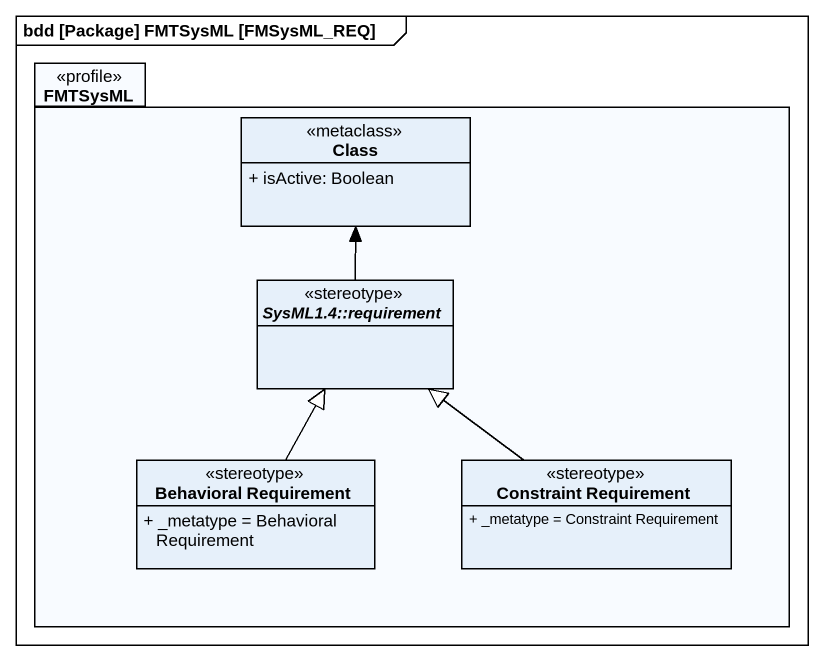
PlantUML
@startuml
mainframe bdd [Package] FMTSysML [FMSysML_REQ]
hide circle
hide empty members
skinparam classAttributeIconSize 0
package FMTSysML <<profile>> {
  class "Class" as Class_ <<metaclass>> {
    + isActive: Boolean
  }
  abstract class "SysML1.4::requirement" as SysML1_4_requirement <<stereotype>>
  class "Behavioral Requirement" as Behavioral_Requirement <<stereotype>> {
    + _metatype = Behavioral Requirement
  }
  class "Constraint Requirement" as Constraint_Requirement <<stereotype>> {
    + _metatype = Constraint Requirement
  }
}
SysML1_4_requirement -up-> Class_
Behavioral_Requirement -up-|> SysML1_4_requirement
Constraint_Requirement -up-|> SysML1_4_requirement
@enduml
